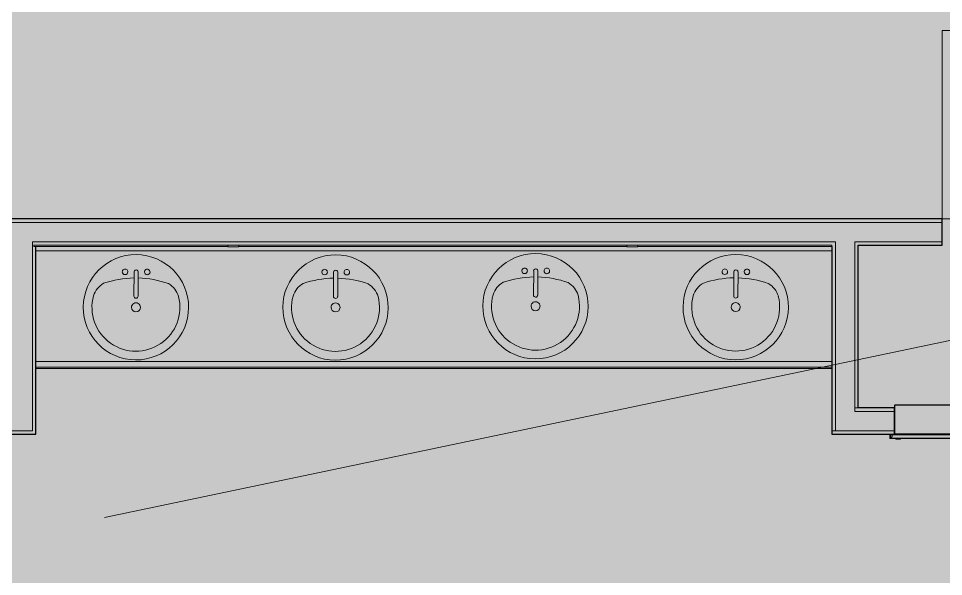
# Model space of a CAD drawing. Header units: inches. Extents: x -214893 to 4535, y -128673 to 1725.
# Drawn here: x 863.9 to 1030.7, y -409.4 to -308.7 of the extents above; entities that cross this region are included whole.
import ezdxf

# ---------------------------------------------------------------- set-up
doc = ezdxf.new("R2010")
doc.units = ezdxf.units.IN
doc.header["$MEASUREMENT"] = 0
for name, color, linetype, lineweight in [('A-AREA-IDEN', 2, 'Continuous', 9), ('A-DETL-GENF', 92, 'Continuous', 9), ('A-DOOR', 31, 'Continuous', 9), ('A-WALL', 113, 'Continuous', 9), ('I-WALL', 2, 'Continuous', 9), ('P-SANR-FIXT', 6, 'Continuous', 9), ('Q-CASE', 31, 'Continuous', 9), ('Q-SPCQ', 91, 'Continuous', 9)]:
    doc.layers.add(name, color=color, linetype=linetype, lineweight=lineweight)

# ---------------------------------------------------------------- blocks, each defined once
blk = doc.blocks.new('Sink Vanity-Round - 19_ x 19_-598557-Floor Plan - Warehouse')
at = {"layer": 'P-SANR-FIXT'}
for p, q in [((3.43, -9.73), (3.43, -5.36)), ((4.18, -9.73), (4.18, -5.36))]:
    blk.add_line(p, q, dxfattribs=at)
for centre, radius, start, end in [((3.81, -3.35), 9.5, 90, 270), ((3.81, -3.35), 9.5, 270, 90), ((3.81, -3.35), 7.93, 345.3071, 194.6929), ((3.81, -3.35), 0.812, 0, 180), ((3.81, -3.35), 0.812, 180, 0), ((3.81, -5.36), 0.375, 0, 180), ((0.05, -4.11), 4.12, 197.8096, 239.2073), ((7.56, -4.11), 4.12, 300.7927, 342.1904), ((3.81, 9.17), 17.81, 250.7914, 268.7933), ((3.81, 9.17), 17.81, 271.2067, 289.2086), ((1.81, -9.73), 0.5, 0, 180), ((1.81, -9.73), 0.5, 180, 0), ((3.81, -9.73), 0.375, 180, 0), ((5.81, -9.73), 0.5, 0, 180), ((5.81, -9.73), 0.5, 180, 0)]:
    blk.add_arc(centre, radius, start, end, dxfattribs=at)
blk = doc.blocks.new('Bradley-Washroom_Accessories-Mirrors-747_Standard - 60_ x 36_ _ BradEX 2-663032-Floor Plan - Warehouse')
at = {"layer": 'Q-SPCQ'}
for p, q in [((867.01, -670.59), (902.01, -670.59)), ((867.01, -670.59), (867.01, -670.84)), ((902.01, -670.84), (902.01, -670.55)), ((904.01, -670.55), (902.01, -670.55)), ((904.01, -670.55), (904.01, -670.84)), ((904.01, -670.59), (974.01, -670.59)), ((974.01, -670.84), (974.01, -670.55)), ((976.01, -670.55), (974.01, -670.55)), ((976.01, -670.55), (976.01, -670.84)), ((976.01, -670.59), (1011.01, -670.59)), ((1011.01, -670.84), (1011.01, -670.59)), ((902.01, -670.84), (867.01, -670.84)), ((904.01, -670.84), (902.01, -670.84)), ((974.01, -670.84), (904.01, -670.84)), ((976.01, -670.84), (974.01, -670.84)), ((1011.01, -670.84), (976.01, -670.84))]:
    blk.add_line(p, q, dxfattribs=at)
blk = doc.blocks.new('Double-Flush - 68_ x 80_-701900-Floor Plan - Warehouse')
at = {"layer": 'A-DOOR', "lineweight": 13}
for p, q in [((-34, 36.38), (-32, 36.38)), ((-34, 2.38), (-34, 36.38)), ((-32, 2.38), (-32, 36.38)), ((32, 2.38), (32, 36.32)), ((34, 2.38), (34, 36.38)), ((-34, 2.38), (-32, 2.38)), ((34, 2.38), (32, 2.38))]:
    blk.add_line(p, q, dxfattribs=at)
at = {"layer": 'A-DOOR'}
for centre, start, end in [((-34, 2.38), 0, 90), ((34, 2.38), 90, 180)]:
    blk.add_arc(centre, 34, start, end, dxfattribs=at)
blk = doc.blocks.new('Dispenser_Disposal-Paper-Frost_Products_LTD_-Recessed-400A - Steel-Stainless-664721-Floor Plan - Warehouse')
at = {"layer": 'Q-SPCQ', "lineweight": 13}
for p, q in [((1020.06, -670.15), (1019.98, -670.15)), ((1019.98, -670.69), (1019.98, -670.15)), ((1020.03, -670.69), (1019.98, -670.69)), ((1020.36, -670.69), (1020.03, -670.69)), ((1020.03, -670.74), (1020.03, -670.69)), ((1020.06, -670.08), (1020.06, -670.69)), ((1033.66, -670.08), (1020.06, -670.08)), ((1020.06, -670.08), (1031.82, -670.08)), ((1020.06, -670.15), (1020.36, -670.45)), ((1033.73, -670.15), (1020.06, -670.15)), ((1020.15, -670.77), (1020.59, -670.77)), ((1020.36, -670.7), (1020.36, -670.45)), ((1020.36, -670.46), (1020.36, -670.69)), ((1020.41, -670.75), (1033.36, -670.75)), ((1020.59, -670.77), (1020.59, -670.8)), ((1020.86, -670.93), (1020.86, -670.75)), ((1021.47, -670.93), (1021.47, -670.75)), ((1021.53, -670.93), (1021.53, -670.75)), ((1021.67, -670.75), (1021.67, -670.93)), ((1021.7, -670.93), (1021.7, -670.75)), ((1031.82, -669.95), (1032.69, -669.95)), ((1031.82, -670.08), (1031.82, -669.95)), ((1031.84, -669.93), (1032.67, -669.93)), ((1031.92, -670.75), (1031.92, -670.84)), ((1032.2, -670.84), (1032.2, -670.75)), ((1032.58, -670.75), (1032.65, -670.82)), ((1032.69, -669.95), (1032.69, -670.08)), ((1032.69, -670.08), (1033.66, -670.08)), ((1032.82, -670.93), (1032.82, -670.75)), ((1032.85, -670.75), (1032.85, -670.82)), ((1033.73, -670.75), (1032.88, -670.75)), ((1032.88, -670.75), (1032.88, -670.82)), ((1033.36, -670.46), (1033.66, -670.15)), ((1033.36, -670.75), (1033.36, -670.46)), ((1033.66, -670.75), (1033.66, -670.08)), ((1033.73, -670.15), (1033.73, -670.75)), ((1020.59, -670.8), (1020.09, -670.8)), ((1020.09, -670.84), (1020.09, -670.8)), ((1020.11, -670.84), (1020.11, -670.8)), ((1020.59, -670.8), (1020.77, -670.8)), ((1020.76, -670.93), (1020.8, -670.93)), ((1020.8, -670.93), (1020.8, -670.87)), ((1020.83, -670.87), (1020.83, -670.93)), ((1020.83, -676.12), (1020.83, -670.93)), ((1020.83, -670.93), (1032.93, -670.93)), ((1031.92, -670.84), (1032.2, -670.84)), ((1031.95, -670.93), (1031.95, -670.84)), ((1031.98, -670.84), (1031.98, -670.93)), ((1032.48, -670.87), (1032.02, -670.87)), ((1032.53, -670.84), (1032.2, -670.84)), ((1032.6, -670.91), (1032.53, -670.84)), ((1032.85, -670.91), (1032.6, -670.91)), ((1032.65, -670.82), (1032.88, -670.82)), ((1032.85, -670.93), (1032.85, -670.87)), ((1032.86, -676.12), (1032.86, -670.93)), ((1032.89, -670.87), (1032.89, -670.93)), ((1032.92, -670.8), (1033.57, -670.8)), ((1033.57, -670.8), (1033.57, -670.84)), ((1020.76, -676.12), (1020.76, -675.59)), ((1032.93, -675.59), (1032.93, -676.12)), ((1020.83, -676.12), (1020.76, -676.12)), ((1032.86, -676.12), (1020.83, -676.12)), ((1020.83, -676.18), (1020.83, -676.12)), ((1032.86, -676.18), (1020.83, -676.18)), ((1032.93, -676.12), (1032.86, -676.12)), ((1032.86, -676.12), (1032.86, -676.18))]:
    blk.add_line(p, q, dxfattribs=at)
for centre, radius, start, end in [((1020.06, -670.15), 0.0763, 90, 180), ((1020.09, -670.74), 0.0625, 122.4117, 270.0728), ((1020.09, -670.74), 0.0625, 179.8391, 270), ((1020.09, -670.74), 0.0625, 333.896, 53.1301), ((1020.41, -670.7), 0.05, 180, 270), ((1031.84, -669.95), 0.02, 90, 180), ((1032.67, -669.95), 0.02, 0, 90), ((1033.66, -670.15), 0.0768, 0, 90), ((1033.66, -670.15), 0.029, 0, 90), ((1020.77, -670.87), 0.0665, 0, 90), ((1020.77, -670.87), 0.0315, 0, 90.1235), ((1032.1, -670.87), 0.08, 157.9757, 236.654), ((1032.4, -670.87), 0.08, 303.346, 22.0243), ((1032.92, -670.87), 0.0665, 90, 180), ((1032.92, -670.87), 0.0665, 90, 132.1544), ((1032.92, -670.87), 0.0315, 89.8776, 180)]:
    blk.add_arc(centre, radius, start, end, dxfattribs=at)
blk = doc.blocks.new('Counter Top1 - 24_ Depth-699709-Floor Plan - Warehouse')
at = {"layer": 'Q-CASE'}
for p, q in [((96.33, -0.75), (-47.26, -0.75)), ((-47.26, -22), (96.33, -22))]:
    blk.add_line(p, q, dxfattribs=at)
blk = doc.blocks.new('KNEE PROTECTOR2 - KNEE PROTECTOR-701193-Floor Plan - Warehouse')
at = {"layer": 'Q-CASE'}
for p, q in [((79100.33, 8059.55), (79243.92, 8059.55)), ((79100.33, 8058.55), (79243.92, 8058.55))]:
    blk.add_line(p, q, dxfattribs=at)

msp = doc.modelspace()

# ---------------------------------------------------------------- hatches: boundary and pattern name
at = {"layer": 'A-DETL-GENF'}
h = msp.add_hatch(color=7, dxfattribs=at)
h.paths.add_polyline_path([(3555.26, -687.96), (4511.44, -687.96), (4511.44, 1701.04), (-2108, 1701.04), (-2108, -687.96), (2852.17, -687.96)], flags=0)
h.paths.add_polyline_path([(-1744.12, -329.46), (-1744.12, -329.46), (-1744.12, -325.96)], flags=0)

# ---------------------------------------------------------------- linework, layer by layer
at = {"layer": 'A-AREA-IDEN'}
msp.add_line((879.37, -398.7), (1203.86, -330.79), dxfattribs=at)
at = {"layer": 'A-WALL'}
for p, q in [((1030.48, -345.46), (764.73, -345.46)), ((866.39, -348.96), (1011.23, -348.96)), ((866.39, -348.96), (866.39, -383.09)), ((1011.23, -348.96), (1011.23, -383.09)), ((1014.73, -348.96), (1030.48, -348.96)), ((1014.73, -348.96), (1014.73, -379.59)), ((1015.36, -378.96), (1014.73, -378.96)), ((1021.88, -379.59), (1014.73, -379.59)), ((847.81, -383.09), (866.39, -383.09)), ((1021.88, -383.09), (1010.61, -383.09))]:
    msp.add_line(p, q, dxfattribs=at)
at = {"layer": 'I-WALL', "lineweight": 25}
for p, q in [((1030.48, -344.84), (765.36, -344.84)), ((1030.48, -349.59), (1030.48, -344.84)), ((867.01, -383.71), (867.01, -349.84)), ((1010.61, -349.84), (1010.61, -383.71)), ((1015.36, -349.59), (1030.48, -349.59)), ((1015.36, -378.96), (1015.36, -349.59)), ((1021.88, -378.96), (1015.36, -378.96)), ((1021.88, -383.71), (1021.88, -378.96)), ((847.81, -383.71), (867.01, -383.71)), ((1010.61, -383.71), (1021.88, -383.71))]:
    msp.add_line(p, q, dxfattribs=at)
at = {"layer": 'I-WALL'}
msp.add_line((1021.89, -383.71), (1021.89, -383.71), dxfattribs=at)

# ---------------------------------------------------------------- block references
at = {"layer": 'A-DOOR'}
msp.add_blockref('Double-Flush - 68_ x 80_-701900-Floor Plan - Warehouse', (1064.48, -347.21), dxfattribs=at)
at = {"layer": 'P-SANR-FIXT', "rotation": 179.6742188943972}
for p in [(888.85, -364.16), (924.85, -364.2), (960.93, -363.97), (997.04, -364.14)]:
    msp.add_blockref('Sink Vanity-Round - 19_ x 19_-598557-Floor Plan - Warehouse', p, dxfattribs=at)
at = {"layer": 'Q-CASE'}
msp.add_blockref('Counter Top1 - 24_ Depth-699709-Floor Plan - Warehouse', (914.28, -349.84), dxfattribs=at)
at = {"layer": 'Q-CASE', "rotation": 180}
msp.add_blockref('KNEE PROTECTOR2 - KNEE PROTECTOR-701193-Floor Plan - Warehouse', (80110.94, 7687.96), dxfattribs=at)
at = {"layer": 'Q-SPCQ', "rotation": 180}
for name, p in [('Bradley-Washroom_Accessories-Mirrors-747_Standard - 60_ x 36_ _ BradEX 2-663032-Floor Plan - Warehouse', (1877.62, -1020.42)), ('Dispenser_Disposal-Paper-Frost_Products_LTD_-Recessed-400A - Steel-Stainless-664721-Floor Plan - Warehouse', (2054.81, -1054.55))]:
    msp.add_blockref(name, p, dxfattribs=at)

doc.saveas('drawing.dxf')
